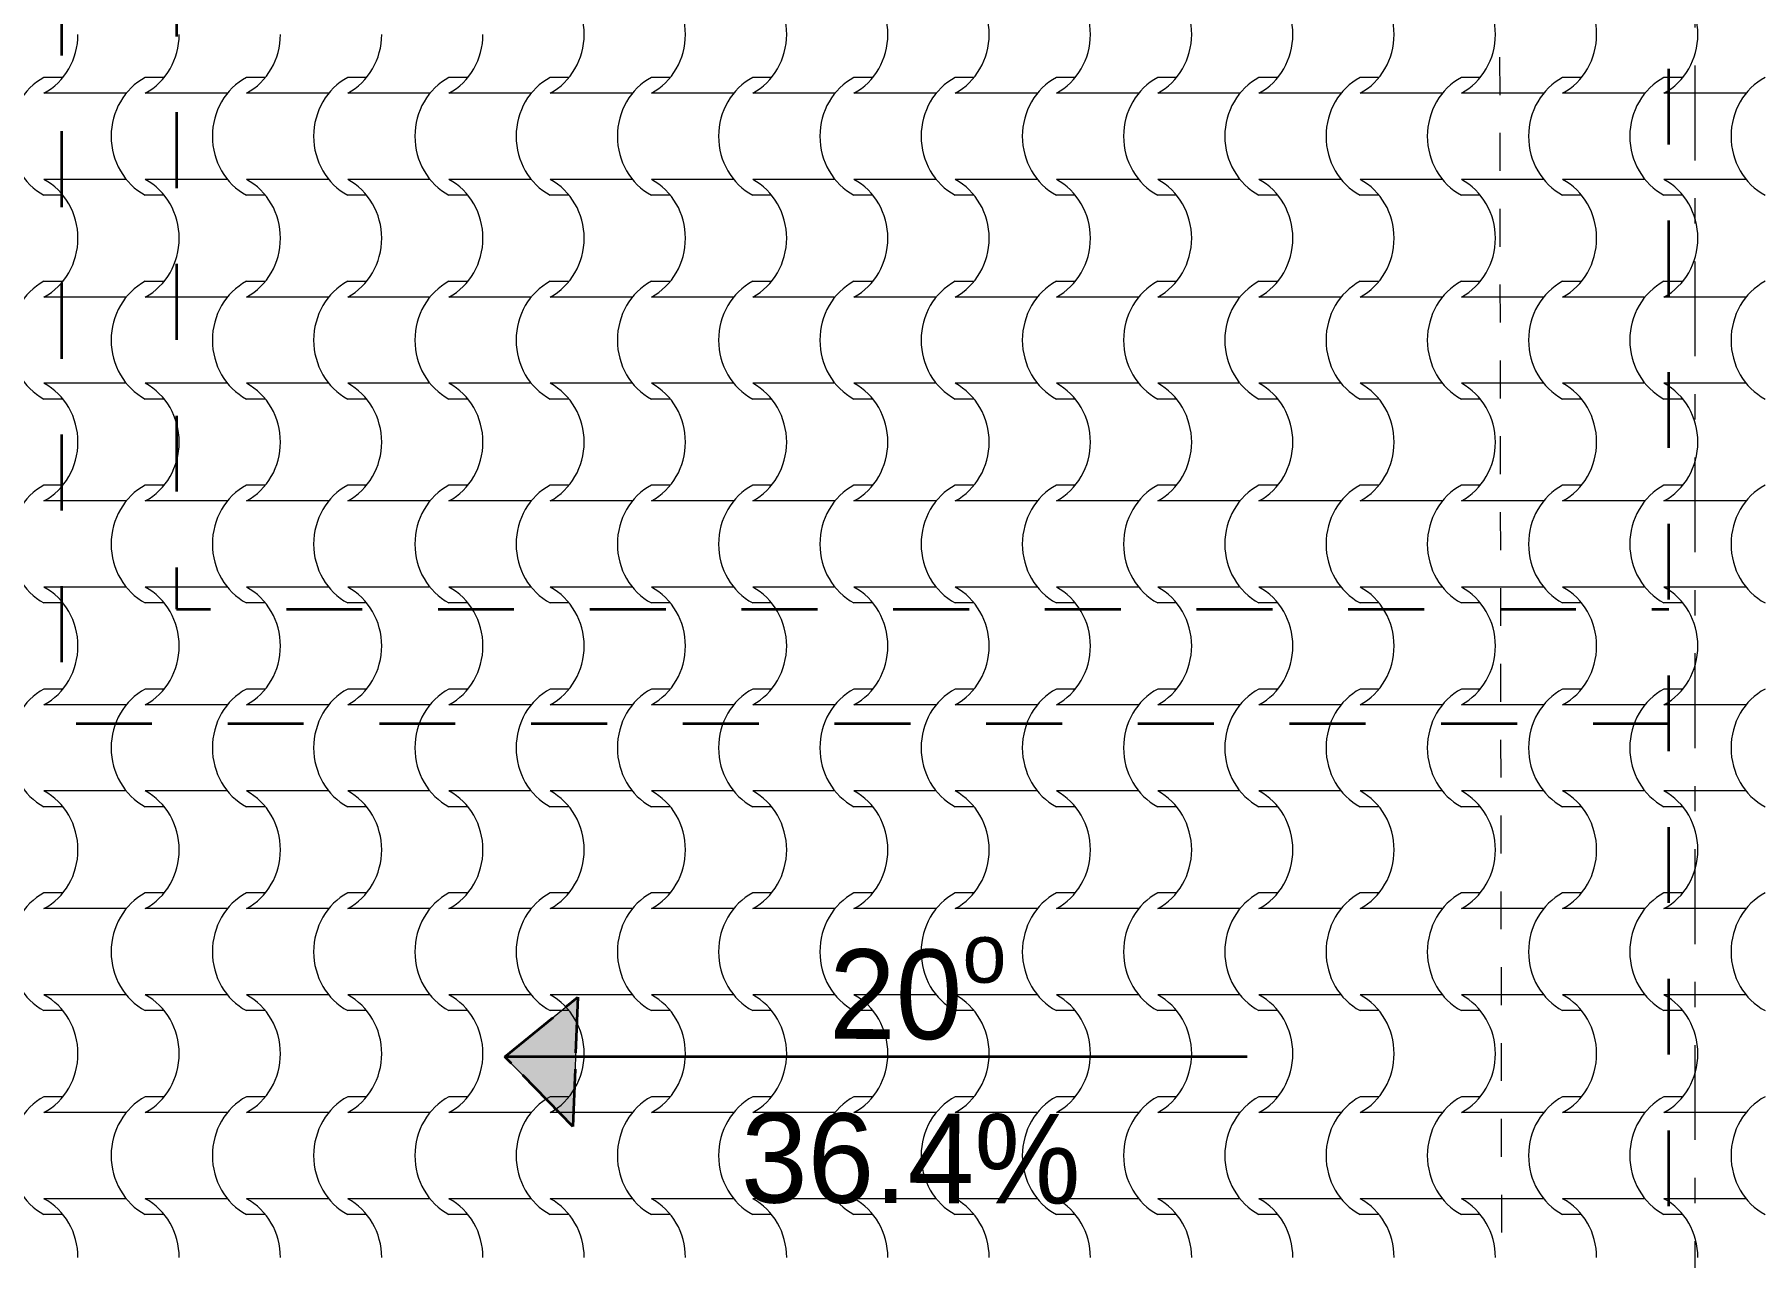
# Model space of a CAD drawing. Extents: x 1230 to 300706, y -1407 to 36108.
# Drawn here: x 241326 to 243728, y 7655 to 9362 of the extents above; entities that cross this region are included whole.
import ezdxf

# ---------------------------------------------------------------- set-up
doc = ezdxf.new("R2010")
doc.units = 0
doc.header["$LTSCALE"] = 5
doc.header["$MEASUREMENT"] = 0
doc.set_wipeout_variables(frame=1)
for name, pattern in [('- Двойно прекъснати линии', [1093.611073, 529.166651, -211.666656, 141.111112, -211.666656]), ('- Прекъснати линия', [423.333333, 211.666667, -211.666667]), ('- Скирити линии', [245, 200, -45]), ('Wipeout_Contour', [100000, 0, -100000])]:
    doc.linetypes.add(name, pattern=pattern)
for name, color, linetype, lineweight in [('1', 255, 'Continuous', 13), ('102', 254, 'Continuous', 15), ('41', 7, 'Continuous', 35), ('46', 9, 'Continuous', 35), ('85', 254, 'Continuous', 20)]:
    doc.layers.add(name, color=color, linetype=linetype, lineweight=lineweight)
doc.layers.add('65', color=7, linetype='Continuous', lineweight=20, true_color=0x4e4e4e)
doc.styles.add('GENERATED_STYLE_4', font='arial.ttf')

# ---------------------------------------------------------------- blocks, each defined once
blk = doc.blocks.new('*X43')
at = {"layer": '102', "color": 254, "linetype": 'Continuous', "lineweight": 15}
for p, q in [((112.308, 141.537), (111.781, 141.537)), ((115.133, 141.537), (114.606, 141.537)), ((117.959, 141.537), (117.432, 141.537)), ((120.784, 141.537), (120.257, 141.537)), ((123.609, 141.537), (123.083, 141.537)), ((126.435, 141.537), (125.908, 141.537)), ((129.26, 141.537), (128.733, 141.537)), ((132.086, 141.537), (131.559, 141.537)), ((134.911, 141.537), (134.384, 141.537)), ((137.736, 141.537), (137.21, 141.537)), ((140.562, 141.537), (140.035, 141.537)), ((143.387, 141.537), (142.86, 141.537)), ((146.212, 141.537), (145.686, 141.537)), ((149.038, 141.537), (148.511, 141.537)), ((151.863, 141.537), (151.336, 141.537)), ((154.689, 141.537), (154.162, 141.537)), ((157.514, 141.537), (156.987, 141.537)), ((112.927, 141.097), (111.781, 141.097)), ((114.073, 141.097), (112.927, 141.097)), ((115.752, 141.097), (114.606, 141.097)), ((116.898, 141.097), (115.752, 141.097)), ((118.578, 141.097), (117.432, 141.097)), ((119.723, 141.097), (118.578, 141.097)), ((121.403, 141.097), (120.257, 141.097)), ((122.549, 141.097), (121.403, 141.097)), ((124.228, 141.097), (123.083, 141.097)), ((125.374, 141.097), (124.228, 141.097)), ((127.054, 141.097), (125.908, 141.097)), ((128.2, 141.097), (127.054, 141.097)), ((129.879, 141.097), (128.733, 141.097)), ((131.025, 141.097), (129.879, 141.097)), ((132.705, 141.097), (131.559, 141.097)), ((133.85, 141.097), (132.705, 141.097)), ((135.53, 141.097), (134.384, 141.097)), ((136.676, 141.097), (135.53, 141.097)), ((138.355, 141.097), (137.21, 141.097)), ((139.501, 141.097), (138.355, 141.097)), ((141.181, 141.097), (140.035, 141.097)), ((142.327, 141.097), (141.181, 141.097)), ((144.006, 141.097), (142.86, 141.097)), ((145.152, 141.097), (144.006, 141.097)), ((146.832, 141.097), (145.686, 141.097)), ((147.977, 141.097), (146.832, 141.097)), ((149.657, 141.097), (148.511, 141.097)), ((150.803, 141.097), (149.657, 141.097)), ((152.482, 141.097), (151.336, 141.097)), ((153.628, 141.097), (152.482, 141.097)), ((155.308, 141.097), (154.162, 141.097)), ((156.454, 141.097), (155.308, 141.097)), ((158.133, 141.097), (156.987, 141.097)), ((159.279, 141.097), (158.133, 141.097)), ((112.927, 138.692), (111.781, 138.692)), ((114.073, 138.692), (112.927, 138.692)), ((115.752, 138.692), (114.606, 138.692)), ((116.898, 138.692), (115.752, 138.692)), ((118.578, 138.692), (117.432, 138.692)), ((119.723, 138.692), (118.578, 138.692)), ((121.403, 138.692), (120.257, 138.692)), ((122.549, 138.692), (121.403, 138.692)), ((124.228, 138.692), (123.083, 138.692)), ((125.374, 138.692), (124.228, 138.692)), ((127.054, 138.692), (125.908, 138.692)), ((128.2, 138.692), (127.054, 138.692)), ((129.879, 138.692), (128.733, 138.692)), ((131.025, 138.692), (129.879, 138.692)), ((132.705, 138.692), (131.559, 138.692)), ((133.85, 138.692), (132.705, 138.692)), ((135.53, 138.692), (134.384, 138.692)), ((136.676, 138.692), (135.53, 138.692)), ((138.355, 138.692), (137.21, 138.692)), ((139.501, 138.692), (138.355, 138.692)), ((141.181, 138.692), (140.035, 138.692)), ((142.327, 138.692), (141.181, 138.692)), ((144.006, 138.692), (142.86, 138.692)), ((145.152, 138.692), (144.006, 138.692)), ((146.832, 138.692), (145.686, 138.692)), ((147.977, 138.692), (146.832, 138.692)), ((149.657, 138.692), (148.511, 138.692)), ((150.803, 138.692), (149.657, 138.692)), ((152.482, 138.692), (151.336, 138.692)), ((153.628, 138.692), (152.482, 138.692)), ((155.308, 138.692), (154.162, 138.692)), ((156.454, 138.692), (155.308, 138.692)), ((158.133, 138.692), (156.987, 138.692)), ((159.279, 138.692), (158.133, 138.692)), ((112.308, 138.252), (111.781, 138.252)), ((115.133, 138.252), (114.606, 138.252)), ((117.959, 138.252), (117.432, 138.252)), ((120.784, 138.252), (120.257, 138.252)), ((123.609, 138.252), (123.083, 138.252)), ((126.435, 138.252), (125.908, 138.252)), ((129.26, 138.252), (128.733, 138.252)), ((132.086, 138.252), (131.559, 138.252)), ((134.911, 138.252), (134.384, 138.252)), ((137.736, 138.252), (137.21, 138.252)), ((140.562, 138.252), (140.035, 138.252)), ((143.387, 138.252), (142.86, 138.252)), ((146.212, 138.252), (145.686, 138.252)), ((149.038, 138.252), (148.511, 138.252)), ((151.863, 138.252), (151.336, 138.252)), ((154.689, 138.252), (154.162, 138.252)), ((157.514, 138.252), (156.987, 138.252)), ((112.308, 135.847), (111.781, 135.847)), ((115.133, 135.847), (114.606, 135.847)), ((117.959, 135.847), (117.432, 135.847)), ((120.784, 135.847), (120.257, 135.847)), ((123.609, 135.847), (123.083, 135.847)), ((126.435, 135.847), (125.908, 135.847)), ((129.26, 135.847), (128.733, 135.847)), ((132.086, 135.847), (131.559, 135.847)), ((134.911, 135.847), (134.384, 135.847)), ((137.736, 135.847), (137.21, 135.847)), ((140.562, 135.847), (140.035, 135.847)), ((143.387, 135.847), (142.86, 135.847)), ((146.212, 135.847), (145.686, 135.847)), ((149.038, 135.847), (148.511, 135.847)), ((151.863, 135.847), (151.336, 135.847)), ((154.689, 135.847), (154.162, 135.847)), ((157.514, 135.847), (156.987, 135.847)), ((112.927, 135.407), (111.781, 135.407)), ((114.073, 135.407), (112.927, 135.407)), ((115.752, 135.407), (114.606, 135.407)), ((116.898, 135.407), (115.752, 135.407)), ((118.578, 135.407), (117.432, 135.407)), ((119.723, 135.407), (118.578, 135.407)), ((121.403, 135.407), (120.257, 135.407)), ((122.549, 135.407), (121.403, 135.407)), ((124.228, 135.407), (123.083, 135.407)), ((125.374, 135.407), (124.228, 135.407)), ((127.054, 135.407), (125.908, 135.407)), ((128.2, 135.407), (127.054, 135.407)), ((129.879, 135.407), (128.733, 135.407)), ((131.025, 135.407), (129.879, 135.407)), ((132.705, 135.407), (131.559, 135.407)), ((133.85, 135.407), (132.705, 135.407)), ((135.53, 135.407), (134.384, 135.407)), ((136.676, 135.407), (135.53, 135.407)), ((138.355, 135.407), (137.21, 135.407)), ((139.501, 135.407), (138.355, 135.407)), ((141.181, 135.407), (140.035, 135.407)), ((142.327, 135.407), (141.181, 135.407)), ((144.006, 135.407), (142.86, 135.407)), ((145.152, 135.407), (144.006, 135.407)), ((146.832, 135.407), (145.686, 135.407)), ((147.977, 135.407), (146.832, 135.407)), ((149.657, 135.407), (148.511, 135.407)), ((150.803, 135.407), (149.657, 135.407)), ((152.482, 135.407), (151.336, 135.407)), ((153.628, 135.407), (152.482, 135.407)), ((155.308, 135.407), (154.162, 135.407)), ((156.454, 135.407), (155.308, 135.407)), ((158.133, 135.407), (156.987, 135.407)), ((159.279, 135.407), (158.133, 135.407)), ((112.927, 133.003), (111.781, 133.003)), ((114.073, 133.003), (112.927, 133.003)), ((115.752, 133.003), (114.606, 133.003)), ((116.898, 133.003), (115.752, 133.003)), ((118.578, 133.003), (117.432, 133.003)), ((119.723, 133.003), (118.578, 133.003)), ((121.403, 133.003), (120.257, 133.003)), ((122.549, 133.003), (121.403, 133.003)), ((124.228, 133.003), (123.083, 133.003)), ((125.374, 133.003), (124.228, 133.003)), ((127.054, 133.003), (125.908, 133.003)), ((128.2, 133.003), (127.054, 133.003)), ((129.879, 133.003), (128.733, 133.003)), ((131.025, 133.003), (129.879, 133.003)), ((132.705, 133.003), (131.559, 133.003)), ((133.85, 133.003), (132.705, 133.003)), ((135.53, 133.003), (134.384, 133.003)), ((136.676, 133.003), (135.53, 133.003)), ((138.355, 133.003), (137.21, 133.003)), ((139.501, 133.003), (138.355, 133.003)), ((141.181, 133.003), (140.035, 133.003)), ((142.327, 133.003), (141.181, 133.003)), ((144.006, 133.003), (142.86, 133.003)), ((145.152, 133.003), (144.006, 133.003)), ((146.832, 133.003), (145.686, 133.003)), ((147.977, 133.003), (146.832, 133.003)), ((149.657, 133.003), (148.511, 133.003)), ((150.803, 133.003), (149.657, 133.003)), ((152.482, 133.003), (151.336, 133.003)), ((153.628, 133.003), (152.482, 133.003)), ((155.308, 133.003), (154.162, 133.003)), ((156.454, 133.003), (155.308, 133.003)), ((158.133, 133.003), (156.987, 133.003)), ((159.279, 133.003), (158.133, 133.003)), ((112.308, 132.563), (111.781, 132.563)), ((115.133, 132.563), (114.606, 132.563)), ((117.959, 132.563), (117.432, 132.563)), ((120.784, 132.563), (120.257, 132.563)), ((123.609, 132.563), (123.083, 132.563)), ((126.435, 132.563), (125.908, 132.563)), ((129.26, 132.563), (128.733, 132.563)), ((132.086, 132.563), (131.559, 132.563)), ((134.911, 132.563), (134.384, 132.563)), ((137.736, 132.563), (137.21, 132.563)), ((140.562, 132.563), (140.035, 132.563)), ((143.387, 132.563), (142.86, 132.563)), ((146.212, 132.563), (145.686, 132.563)), ((149.038, 132.563), (148.511, 132.563)), ((151.863, 132.563), (151.336, 132.563)), ((154.689, 132.563), (154.162, 132.563)), ((157.514, 132.563), (156.987, 132.563)), ((112.308, 130.158), (111.781, 130.158)), ((112.927, 129.718), (111.781, 129.718)), ((114.073, 129.718), (112.927, 129.718)), ((115.133, 130.158), (114.606, 130.158)), ((115.752, 129.718), (114.606, 129.718)), ((116.898, 129.718), (115.752, 129.718)), ((117.959, 130.158), (117.432, 130.158)), ((118.578, 129.718), (117.432, 129.718)), ((119.723, 129.718), (118.578, 129.718)), ((120.784, 130.158), (120.257, 130.158)), ((121.403, 129.718), (120.257, 129.718)), ((122.549, 129.718), (121.403, 129.718)), ((123.609, 130.158), (123.083, 130.158)), ((124.228, 129.718), (123.083, 129.718)), ((125.374, 129.718), (124.228, 129.718)), ((126.435, 130.158), (125.908, 130.158)), ((127.054, 129.718), (125.908, 129.718)), ((128.2, 129.718), (127.054, 129.718)), ((129.26, 130.158), (128.733, 130.158)), ((129.879, 129.718), (128.733, 129.718)), ((131.025, 129.718), (129.879, 129.718)), ((132.086, 130.158), (131.559, 130.158)), ((132.705, 129.718), (131.559, 129.718)), ((133.85, 129.718), (132.705, 129.718)), ((134.911, 130.158), (134.384, 130.158)), ((135.53, 129.718), (134.384, 129.718)), ((136.676, 129.718), (135.53, 129.718)), ((137.736, 130.158), (137.21, 130.158)), ((138.355, 129.718), (137.21, 129.718)), ((139.501, 129.718), (138.355, 129.718)), ((140.562, 130.158), (140.035, 130.158)), ((141.181, 129.718), (140.035, 129.718)), ((142.327, 129.718), (141.181, 129.718)), ((143.387, 130.158), (142.86, 130.158)), ((144.006, 129.718), (142.86, 129.718)), ((145.152, 129.718), (144.006, 129.718)), ((146.212, 130.158), (145.686, 130.158)), ((146.832, 129.718), (145.686, 129.718)), ((147.977, 129.718), (146.832, 129.718)), ((149.038, 130.158), (148.511, 130.158)), ((149.657, 129.718), (148.511, 129.718)), ((150.803, 129.718), (149.657, 129.718)), ((151.863, 130.158), (151.336, 130.158)), ((152.482, 129.718), (151.336, 129.718)), ((153.628, 129.718), (152.482, 129.718)), ((154.689, 130.158), (154.162, 130.158)), ((155.308, 129.718), (154.162, 129.718)), ((156.454, 129.718), (155.308, 129.718)), ((157.514, 130.158), (156.987, 130.158)), ((158.133, 129.718), (156.987, 129.718)), ((159.279, 129.718), (158.133, 129.718)), ((112.927, 127.313), (111.781, 127.313)), ((114.073, 127.313), (112.927, 127.313)), ((115.752, 127.313), (114.606, 127.313)), ((116.898, 127.313), (115.752, 127.313)), ((118.578, 127.313), (117.432, 127.313)), ((119.723, 127.313), (118.578, 127.313)), ((121.403, 127.313), (120.257, 127.313)), ((122.549, 127.313), (121.403, 127.313)), ((124.228, 127.313), (123.083, 127.313)), ((125.374, 127.313), (124.228, 127.313)), ((127.054, 127.313), (125.908, 127.313)), ((128.2, 127.313), (127.054, 127.313)), ((129.879, 127.313), (128.733, 127.313)), ((131.025, 127.313), (129.879, 127.313)), ((132.705, 127.313), (131.559, 127.313)), ((133.85, 127.313), (132.705, 127.313)), ((135.53, 127.313), (134.384, 127.313)), ((136.676, 127.313), (135.53, 127.313)), ((138.355, 127.313), (137.21, 127.313)), ((139.501, 127.313), (138.355, 127.313)), ((141.181, 127.313), (140.035, 127.313)), ((142.327, 127.313), (141.181, 127.313)), ((144.006, 127.313), (142.86, 127.313)), ((145.152, 127.313), (144.006, 127.313)), ((146.832, 127.313), (145.686, 127.313)), ((147.977, 127.313), (146.832, 127.313)), ((149.657, 127.313), (148.511, 127.313)), ((150.803, 127.313), (149.657, 127.313)), ((152.482, 127.313), (151.336, 127.313)), ((153.628, 127.313), (152.482, 127.313)), ((155.308, 127.313), (154.162, 127.313)), ((156.454, 127.313), (155.308, 127.313)), ((158.133, 127.313), (156.987, 127.313)), ((159.279, 127.313), (158.133, 127.313)), ((112.308, 126.873), (111.781, 126.873)), ((115.133, 126.873), (114.606, 126.873)), ((117.959, 126.873), (117.432, 126.873)), ((120.784, 126.873), (120.257, 126.873)), ((123.609, 126.873), (123.083, 126.873)), ((126.435, 126.873), (125.908, 126.873)), ((129.26, 126.873), (128.733, 126.873)), ((132.086, 126.873), (131.559, 126.873)), ((134.911, 126.873), (134.384, 126.873)), ((137.736, 126.873), (137.21, 126.873)), ((140.562, 126.873), (140.035, 126.873)), ((143.387, 126.873), (142.86, 126.873)), ((146.212, 126.873), (145.686, 126.873)), ((149.038, 126.873), (148.511, 126.873)), ((151.863, 126.873), (151.336, 126.873)), ((154.689, 126.873), (154.162, 126.873)), ((157.514, 126.873), (156.987, 126.873)), ((112.308, 124.468), (111.781, 124.468)), ((115.133, 124.468), (114.606, 124.468)), ((117.959, 124.468), (117.432, 124.468)), ((120.784, 124.468), (120.257, 124.468)), ((123.609, 124.468), (123.083, 124.468)), ((126.435, 124.468), (125.908, 124.468)), ((129.26, 124.468), (128.733, 124.468)), ((132.086, 124.468), (131.559, 124.468)), ((134.911, 124.468), (134.384, 124.468)), ((137.736, 124.468), (137.21, 124.468)), ((140.562, 124.468), (140.035, 124.468)), ((143.387, 124.468), (142.86, 124.468)), ((146.212, 124.468), (145.686, 124.468)), ((149.038, 124.468), (148.511, 124.468)), ((151.863, 124.468), (151.336, 124.468)), ((154.689, 124.468), (154.162, 124.468)), ((157.514, 124.468), (156.987, 124.468)), ((112.927, 124.028), (111.781, 124.028)), ((114.073, 124.028), (112.927, 124.028)), ((115.752, 124.028), (114.606, 124.028)), ((116.898, 124.028), (115.752, 124.028)), ((118.578, 124.028), (117.432, 124.028)), ((119.723, 124.028), (118.578, 124.028)), ((121.403, 124.028), (120.257, 124.028)), ((122.549, 124.028), (121.403, 124.028)), ((124.228, 124.028), (123.083, 124.028)), ((125.374, 124.028), (124.228, 124.028)), ((127.054, 124.028), (125.908, 124.028)), ((128.2, 124.028), (127.054, 124.028)), ((129.879, 124.028), (128.733, 124.028)), ((131.025, 124.028), (129.879, 124.028)), ((132.705, 124.028), (131.559, 124.028)), ((133.85, 124.028), (132.705, 124.028)), ((135.53, 124.028), (134.384, 124.028)), ((136.676, 124.028), (135.53, 124.028)), ((138.355, 124.028), (137.21, 124.028)), ((139.501, 124.028), (138.355, 124.028)), ((141.181, 124.028), (140.035, 124.028)), ((142.327, 124.028), (141.181, 124.028)), ((144.006, 124.028), (142.86, 124.028)), ((145.152, 124.028), (144.006, 124.028)), ((146.832, 124.028), (145.686, 124.028)), ((147.977, 124.028), (146.832, 124.028)), ((149.657, 124.028), (148.511, 124.028)), ((150.803, 124.028), (149.657, 124.028)), ((152.482, 124.028), (151.336, 124.028)), ((153.628, 124.028), (152.482, 124.028)), ((155.308, 124.028), (154.162, 124.028)), ((156.454, 124.028), (155.308, 124.028)), ((158.133, 124.028), (156.987, 124.028)), ((159.279, 124.028), (158.133, 124.028)), ((112.927, 121.623), (111.781, 121.623)), ((114.073, 121.623), (112.927, 121.623)), ((115.752, 121.623), (114.606, 121.623)), ((116.898, 121.623), (115.752, 121.623)), ((118.578, 121.623), (117.432, 121.623)), ((119.723, 121.623), (118.578, 121.623)), ((121.403, 121.623), (120.257, 121.623)), ((122.549, 121.623), (121.403, 121.623)), ((124.228, 121.623), (123.083, 121.623)), ((125.374, 121.623), (124.228, 121.623)), ((127.054, 121.623), (125.908, 121.623)), ((128.2, 121.623), (127.054, 121.623)), ((129.879, 121.623), (128.733, 121.623)), ((131.025, 121.623), (129.879, 121.623)), ((132.705, 121.623), (131.559, 121.623)), ((133.85, 121.623), (132.705, 121.623)), ((135.53, 121.623), (134.384, 121.623)), ((136.676, 121.623), (135.53, 121.623)), ((138.355, 121.623), (137.21, 121.623)), ((139.501, 121.623), (138.355, 121.623)), ((141.181, 121.623), (140.035, 121.623)), ((142.327, 121.623), (141.181, 121.623)), ((144.006, 121.623), (142.86, 121.623)), ((145.152, 121.623), (144.006, 121.623)), ((146.832, 121.623), (145.686, 121.623)), ((147.977, 121.623), (146.832, 121.623)), ((149.657, 121.623), (148.511, 121.623)), ((150.803, 121.623), (149.657, 121.623)), ((152.482, 121.623), (151.336, 121.623)), ((153.628, 121.623), (152.482, 121.623)), ((155.308, 121.623), (154.162, 121.623)), ((156.454, 121.623), (155.308, 121.623)), ((158.133, 121.623), (156.987, 121.623)), ((159.279, 121.623), (158.133, 121.623)), ((112.308, 121.183), (111.781, 121.183)), ((115.133, 121.183), (114.606, 121.183)), ((117.959, 121.183), (117.432, 121.183)), ((120.784, 121.183), (120.257, 121.183)), ((123.609, 121.183), (123.083, 121.183)), ((126.435, 121.183), (125.908, 121.183)), ((129.26, 121.183), (128.733, 121.183)), ((132.086, 121.183), (131.559, 121.183)), ((134.911, 121.183), (134.384, 121.183)), ((137.736, 121.183), (137.21, 121.183)), ((140.562, 121.183), (140.035, 121.183)), ((143.387, 121.183), (142.86, 121.183)), ((146.212, 121.183), (145.686, 121.183)), ((149.038, 121.183), (148.511, 121.183)), ((151.863, 121.183), (151.336, 121.183)), ((154.689, 121.183), (154.162, 121.183)), ((157.514, 121.183), (156.987, 121.183)), ((112.308, 118.779), (111.781, 118.779)), ((115.133, 118.779), (114.606, 118.779)), ((117.959, 118.779), (117.432, 118.779)), ((120.784, 118.779), (120.257, 118.779)), ((123.609, 118.779), (123.083, 118.779)), ((126.435, 118.779), (125.908, 118.779)), ((129.26, 118.779), (128.733, 118.779)), ((132.086, 118.779), (131.559, 118.779)), ((134.911, 118.779), (134.384, 118.779)), ((137.736, 118.779), (137.21, 118.779)), ((140.562, 118.779), (140.035, 118.779)), ((143.387, 118.779), (142.86, 118.779)), ((146.212, 118.779), (145.686, 118.779)), ((149.038, 118.779), (148.511, 118.779)), ((151.863, 118.779), (151.336, 118.779)), ((154.689, 118.779), (154.162, 118.779)), ((157.514, 118.779), (156.987, 118.779)), ((112.927, 118.339), (111.781, 118.339)), ((114.073, 118.339), (112.927, 118.339)), ((115.752, 118.339), (114.606, 118.339)), ((116.898, 118.339), (115.752, 118.339)), ((118.578, 118.339), (117.432, 118.339)), ((119.723, 118.339), (118.578, 118.339)), ((121.403, 118.339), (120.257, 118.339)), ((122.549, 118.339), (121.403, 118.339)), ((124.228, 118.339), (123.083, 118.339)), ((125.374, 118.339), (124.228, 118.339)), ((127.054, 118.339), (125.908, 118.339)), ((128.2, 118.339), (127.054, 118.339)), ((129.879, 118.339), (128.733, 118.339)), ((131.025, 118.339), (129.879, 118.339)), ((132.705, 118.339), (131.559, 118.339)), ((133.85, 118.339), (132.705, 118.339)), ((135.53, 118.339), (134.384, 118.339)), ((136.676, 118.339), (135.53, 118.339)), ((138.355, 118.339), (137.21, 118.339)), ((139.501, 118.339), (138.355, 118.339)), ((141.181, 118.339), (140.035, 118.339)), ((142.327, 118.339), (141.181, 118.339)), ((144.006, 118.339), (142.86, 118.339)), ((145.152, 118.339), (144.006, 118.339)), ((146.832, 118.339), (145.686, 118.339)), ((147.977, 118.339), (146.832, 118.339)), ((149.657, 118.339), (148.511, 118.339)), ((150.803, 118.339), (149.657, 118.339)), ((152.482, 118.339), (151.336, 118.339)), ((153.628, 118.339), (152.482, 118.339)), ((155.308, 118.339), (154.162, 118.339)), ((156.454, 118.339), (155.308, 118.339)), ((158.133, 118.339), (156.987, 118.339)), ((159.279, 118.339), (158.133, 118.339)), ((112.927, 115.934), (111.781, 115.934)), ((114.073, 115.934), (112.927, 115.934)), ((115.752, 115.934), (114.606, 115.934)), ((116.898, 115.934), (115.752, 115.934)), ((118.578, 115.934), (117.432, 115.934)), ((119.723, 115.934), (118.578, 115.934)), ((121.403, 115.934), (120.257, 115.934)), ((122.549, 115.934), (121.403, 115.934)), ((124.228, 115.934), (123.083, 115.934)), ((125.374, 115.934), (124.228, 115.934)), ((127.054, 115.934), (125.908, 115.934)), ((128.2, 115.934), (127.054, 115.934)), ((129.879, 115.934), (128.733, 115.934)), ((131.025, 115.934), (129.879, 115.934)), ((132.705, 115.934), (131.559, 115.934)), ((133.85, 115.934), (132.705, 115.934)), ((135.53, 115.934), (134.384, 115.934)), ((136.676, 115.934), (135.53, 115.934)), ((138.355, 115.934), (137.21, 115.934)), ((139.501, 115.934), (138.355, 115.934)), ((141.181, 115.934), (140.035, 115.934)), ((142.327, 115.934), (141.181, 115.934)), ((144.006, 115.934), (142.86, 115.934)), ((145.152, 115.934), (144.006, 115.934)), ((146.832, 115.934), (145.686, 115.934)), ((147.977, 115.934), (146.832, 115.934)), ((149.657, 115.934), (148.511, 115.934)), ((150.803, 115.934), (149.657, 115.934)), ((152.482, 115.934), (151.336, 115.934)), ((153.628, 115.934), (152.482, 115.934)), ((155.308, 115.934), (154.162, 115.934)), ((156.454, 115.934), (155.308, 115.934)), ((158.133, 115.934), (156.987, 115.934)), ((159.279, 115.934), (158.133, 115.934)), ((112.308, 115.494), (111.781, 115.494)), ((115.133, 115.494), (114.606, 115.494)), ((117.959, 115.494), (117.432, 115.494)), ((120.784, 115.494), (120.257, 115.494)), ((123.609, 115.494), (123.083, 115.494)), ((126.435, 115.494), (125.908, 115.494)), ((129.26, 115.494), (128.733, 115.494)), ((132.086, 115.494), (131.559, 115.494)), ((134.911, 115.494), (134.384, 115.494)), ((137.736, 115.494), (137.21, 115.494)), ((140.562, 115.494), (140.035, 115.494)), ((143.387, 115.494), (142.86, 115.494)), ((146.212, 115.494), (145.686, 115.494)), ((149.038, 115.494), (148.511, 115.494)), ((151.863, 115.494), (151.336, 115.494)), ((154.689, 115.494), (154.162, 115.494)), ((157.514, 115.494), (156.987, 115.494)), ((112.308, 113.089), (111.781, 113.089)), ((115.133, 113.089), (114.606, 113.089)), ((117.959, 113.089), (117.432, 113.089)), ((120.784, 113.089), (120.257, 113.089)), ((123.609, 113.089), (123.083, 113.089)), ((126.435, 113.089), (125.908, 113.089)), ((129.26, 113.089), (128.733, 113.089)), ((132.086, 113.089), (131.559, 113.089)), ((134.911, 113.089), (134.384, 113.089)), ((137.736, 113.089), (137.21, 113.089)), ((140.562, 113.089), (140.035, 113.089)), ((143.387, 113.089), (142.86, 113.089)), ((146.212, 113.089), (145.686, 113.089)), ((149.038, 113.089), (148.511, 113.089)), ((151.863, 113.089), (151.336, 113.089)), ((154.689, 113.089), (154.162, 113.089)), ((157.514, 113.089), (156.987, 113.089)), ((112.927, 112.649), (111.781, 112.649)), ((114.073, 112.649), (112.927, 112.649)), ((115.752, 112.649), (114.606, 112.649)), ((116.898, 112.649), (115.752, 112.649)), ((118.578, 112.649), (117.432, 112.649)), ((119.723, 112.649), (118.578, 112.649)), ((121.403, 112.649), (120.257, 112.649)), ((122.549, 112.649), (121.403, 112.649)), ((124.228, 112.649), (123.083, 112.649)), ((125.374, 112.649), (124.228, 112.649)), ((127.054, 112.649), (125.908, 112.649)), ((128.2, 112.649), (127.054, 112.649)), ((129.879, 112.649), (128.733, 112.649)), ((131.025, 112.649), (129.879, 112.649)), ((132.705, 112.649), (131.559, 112.649)), ((133.85, 112.649), (132.705, 112.649)), ((135.53, 112.649), (134.384, 112.649)), ((136.676, 112.649), (135.53, 112.649)), ((138.355, 112.649), (137.21, 112.649)), ((139.501, 112.649), (138.355, 112.649)), ((141.181, 112.649), (140.035, 112.649)), ((142.327, 112.649), (141.181, 112.649)), ((144.006, 112.649), (142.86, 112.649)), ((145.152, 112.649), (144.006, 112.649)), ((146.832, 112.649), (145.686, 112.649)), ((147.977, 112.649), (146.832, 112.649)), ((149.657, 112.649), (148.511, 112.649)), ((150.803, 112.649), (149.657, 112.649)), ((152.482, 112.649), (151.336, 112.649)), ((153.628, 112.649), (152.482, 112.649)), ((155.308, 112.649), (154.162, 112.649)), ((156.454, 112.649), (155.308, 112.649)), ((158.133, 112.649), (156.987, 112.649)), ((159.279, 112.649), (158.133, 112.649)), ((112.927, 110.244), (111.781, 110.244)), ((114.073, 110.244), (112.927, 110.244)), ((115.752, 110.244), (114.606, 110.244)), ((116.898, 110.244), (115.752, 110.244)), ((118.578, 110.244), (117.432, 110.244)), ((119.723, 110.244), (118.578, 110.244)), ((121.403, 110.244), (120.257, 110.244)), ((122.549, 110.244), (121.403, 110.244)), ((124.228, 110.244), (123.083, 110.244)), ((125.374, 110.244), (124.228, 110.244)), ((127.054, 110.244), (125.908, 110.244)), ((128.2, 110.244), (127.054, 110.244)), ((129.879, 110.244), (128.733, 110.244)), ((131.025, 110.244), (129.879, 110.244)), ((132.705, 110.244), (131.559, 110.244)), ((133.85, 110.244), (132.705, 110.244)), ((135.53, 110.244), (134.384, 110.244)), ((136.676, 110.244), (135.53, 110.244)), ((138.355, 110.244), (137.21, 110.244)), ((139.501, 110.244), (138.355, 110.244)), ((141.181, 110.244), (140.035, 110.244)), ((142.327, 110.244), (141.181, 110.244)), ((144.006, 110.244), (142.86, 110.244)), ((145.152, 110.244), (144.006, 110.244)), ((146.832, 110.244), (145.686, 110.244)), ((147.977, 110.244), (146.832, 110.244)), ((149.657, 110.244), (148.511, 110.244)), ((150.803, 110.244), (149.657, 110.244)), ((152.482, 110.244), (151.336, 110.244)), ((153.628, 110.244), (152.482, 110.244)), ((155.308, 110.244), (154.162, 110.244)), ((156.454, 110.244), (155.308, 110.244)), ((158.133, 110.244), (156.987, 110.244)), ((159.279, 110.244), (158.133, 110.244)), ((112.308, 109.804), (111.781, 109.804)), ((115.133, 109.804), (114.606, 109.804)), ((117.959, 109.804), (117.432, 109.804)), ((120.784, 109.804), (120.257, 109.804)), ((123.609, 109.804), (123.083, 109.804)), ((126.435, 109.804), (125.908, 109.804)), ((129.26, 109.804), (128.733, 109.804)), ((132.086, 109.804), (131.559, 109.804)), ((134.911, 109.804), (134.384, 109.804)), ((137.736, 109.804), (137.21, 109.804)), ((140.562, 109.804), (140.035, 109.804)), ((143.387, 109.804), (142.86, 109.804)), ((146.212, 109.804), (145.686, 109.804)), ((149.038, 109.804), (148.511, 109.804)), ((151.863, 109.804), (151.336, 109.804)), ((154.689, 109.804), (154.162, 109.804)), ((157.514, 109.804), (156.987, 109.804))]:
    blk.add_line(p, q, dxfattribs=at)
for centre, major_axis, start_param, end_param in [((125.119, 142.734), (0, 1.849), 4.715365, 5.812147), ((127.945, 142.734), (0, 1.849), 4.715365, 5.812147), ((130.77, 142.734), (0, 1.849), 4.715365, 5.812147), ((133.595, 142.734), (0, 1.849), 4.715365, 5.812147), ((136.421, 142.734), (0, 1.849), 4.715365, 5.812147), ((139.246, 142.734), (0, 1.849), 4.715365, 5.812147), ((142.072, 142.734), (0, 1.849), 4.715365, 5.812147), ((144.897, 142.734), (0, 1.849), 4.715365, 5.812147), ((147.722, 142.734), (0, 1.849), 4.715365, 5.812147), ((150.548, 142.734), (0, 1.849), 4.715365, 5.812147), ((153.373, 142.734), (0, 1.849), 4.715365, 5.812147), ((156.199, 142.734), (0, 1.849), 4.715365, 5.812147), ((110.992, 142.745), (0, 1.849), 3.612631, 4.709413), ((113.818, 142.745), (0, 1.849), 3.612631, 4.709413), ((116.643, 142.745), (0, 1.849), 3.612631, 4.709413), ((119.469, 142.745), (0, 1.849), 3.612631, 4.709413), ((122.294, 142.745), (0, 1.849), 3.612631, 4.709413), ((125.119, 142.745), (0, 1.849), 3.612631, 4.709413), ((127.945, 142.745), (0, 1.849), 3.612631, 4.709413), ((130.77, 142.745), (0, 1.849), 3.612631, 4.709413), ((133.595, 142.745), (0, 1.849), 3.612631, 4.709413), ((136.421, 142.745), (0, 1.849), 3.612631, 4.709413), ((139.246, 142.745), (0, 1.849), 3.612631, 4.709413), ((142.072, 142.745), (0, 1.849), 3.612631, 4.709413), ((144.897, 142.745), (0, 1.849), 3.612631, 4.709413), ((147.722, 142.745), (0, 1.849), 3.612631, 4.709413), ((150.548, 142.745), (0, 1.849), 3.612631, 4.709413), ((153.373, 142.745), (0, 1.849), 3.612631, 4.709413), ((156.199, 142.745), (0, 1.849), 3.612631, 4.709413), ((112.557, 139.895), (0, 1.839), 0.466079, 2.675513), ((115.383, 139.895), (0, 1.839), 0.466079, 2.675513), ((118.208, 139.895), (0, 1.839), 0.466079, 2.675513), ((121.034, 139.895), (0, 1.839), 0.466079, 2.675513), ((123.859, 139.895), (0, 1.839), 0.466079, 2.675513), ((126.684, 139.895), (0, 1.839), 0.466079, 2.675513), ((129.51, 139.895), (0, 1.839), 0.466079, 2.675513), ((132.335, 139.895), (0, 1.839), 0.466079, 2.675513), ((135.161, 139.895), (0, 1.839), 0.466079, 2.675513), ((137.986, 139.895), (0, 1.839), 0.466079, 2.675513), ((140.811, 139.895), (0, 1.839), 0.466079, 2.675513), ((143.637, 139.895), (0, 1.839), 0.466079, 2.675513), ((146.462, 139.895), (0, 1.839), 0.466079, 2.675513), ((149.287, 139.895), (0, 1.839), 0.466079, 2.675513), ((152.113, 139.895), (0, 1.839), 0.466079, 2.675513), ((154.938, 139.895), (0, 1.839), 0.466079, 2.675513), ((157.764, 139.895), (0, 1.839), 0.466079, 2.675513), ((160.589, 139.895), (0, 1.839), 0.466079, 2.675513), ((110.992, 137.044), (0, 1.849), 4.715365, 5.812147), ((113.818, 137.044), (0, 1.849), 4.715365, 5.812147), ((116.643, 137.044), (0, 1.849), 4.715365, 5.812147), ((119.469, 137.044), (0, 1.849), 4.715365, 5.812147), ((122.294, 137.044), (0, 1.849), 4.715365, 5.812147), ((125.119, 137.044), (0, 1.849), 4.715365, 5.812147), ((127.945, 137.044), (0, 1.849), 4.715365, 5.812147), ((130.77, 137.044), (0, 1.849), 4.715365, 5.812147), ((133.595, 137.044), (0, 1.849), 4.715365, 5.812147), ((136.421, 137.044), (0, 1.849), 4.715365, 5.812147), ((139.246, 137.044), (0, 1.849), 4.715365, 5.812147), ((142.072, 137.044), (0, 1.849), 4.715365, 5.812147), ((144.897, 137.044), (0, 1.849), 4.715365, 5.812147), ((147.722, 137.044), (0, 1.849), 4.715365, 5.812147), ((150.548, 137.044), (0, 1.849), 4.715365, 5.812147), ((153.373, 137.044), (0, 1.849), 4.715365, 5.812147), ((156.199, 137.044), (0, 1.849), 4.715365, 5.812147), ((110.992, 137.055), (0, 1.849), 3.612631, 4.709413), ((113.818, 137.055), (0, 1.849), 3.612631, 4.709413), ((116.643, 137.055), (0, 1.849), 3.612631, 4.709413), ((119.469, 137.055), (0, 1.849), 3.612631, 4.709413), ((122.294, 137.055), (0, 1.849), 3.612631, 4.709413), ((125.119, 137.055), (0, 1.849), 3.612631, 4.709413), ((127.945, 137.055), (0, 1.849), 3.612631, 4.709413), ((130.77, 137.055), (0, 1.849), 3.612631, 4.709413), ((133.595, 137.055), (0, 1.849), 3.612631, 4.709413), ((136.421, 137.055), (0, 1.849), 3.612631, 4.709413), ((139.246, 137.055), (0, 1.849), 3.612631, 4.709413), ((142.072, 137.055), (0, 1.849), 3.612631, 4.709413), ((144.897, 137.055), (0, 1.849), 3.612631, 4.709413), ((147.722, 137.055), (0, 1.849), 3.612631, 4.709413), ((150.548, 137.055), (0, 1.849), 3.612631, 4.709413), ((153.373, 137.055), (0, 1.849), 3.612631, 4.709413), ((156.199, 137.055), (0, 1.849), 3.612631, 4.709413), ((112.557, 134.205), (0, 1.839), 0.466079, 2.675513), ((115.383, 134.205), (0, 1.839), 0.466079, 2.675513), ((118.208, 134.205), (0, 1.839), 0.466079, 2.675513), ((121.034, 134.205), (0, 1.839), 0.466079, 2.675513), ((123.859, 134.205), (0, 1.839), 0.466079, 2.675513), ((126.684, 134.205), (0, 1.839), 0.466079, 2.675513), ((129.51, 134.205), (0, 1.839), 0.466079, 2.675513), ((132.335, 134.205), (0, 1.839), 0.466079, 2.675513), ((135.161, 134.205), (0, 1.839), 0.466079, 2.675513), ((137.986, 134.205), (0, 1.839), 0.466079, 2.675513), ((140.811, 134.205), (0, 1.839), 0.466079, 2.675513), ((143.637, 134.205), (0, 1.839), 0.466079, 2.675513), ((146.462, 134.205), (0, 1.839), 0.466079, 2.675513), ((149.287, 134.205), (0, 1.839), 0.466079, 2.675513), ((152.113, 134.205), (0, 1.839), 0.466079, 2.675513), ((154.938, 134.205), (0, 1.839), 0.466079, 2.675513), ((157.764, 134.205), (0, 1.839), 0.466079, 2.675513), ((160.589, 134.205), (0, 1.839), 0.466079, 2.675513), ((110.992, 131.355), (0, 1.849), 4.715365, 5.812147), ((113.818, 131.355), (0, 1.849), 4.715365, 5.812147), ((116.643, 131.355), (0, 1.849), 4.715365, 5.812147), ((119.469, 131.355), (0, 1.849), 4.715365, 5.812147), ((122.294, 131.355), (0, 1.849), 4.715365, 5.812147), ((125.119, 131.355), (0, 1.849), 4.715365, 5.812147), ((127.945, 131.355), (0, 1.849), 4.715365, 5.812147), ((130.77, 131.355), (0, 1.849), 4.715365, 5.812147), ((133.595, 131.355), (0, 1.849), 4.715365, 5.812147), ((136.421, 131.355), (0, 1.849), 4.715365, 5.812147), ((139.246, 131.355), (0, 1.849), 4.715365, 5.812147), ((142.072, 131.355), (0, 1.849), 4.715365, 5.812147), ((144.897, 131.355), (0, 1.849), 4.715365, 5.812147), ((147.722, 131.355), (0, 1.849), 4.715365, 5.812147), ((150.548, 131.355), (0, 1.849), 4.715365, 5.812147), ((153.373, 131.355), (0, 1.849), 4.715365, 5.812147), ((156.199, 131.355), (0, 1.849), 4.715365, 5.812147), ((110.992, 131.366), (0, 1.849), 3.612631, 4.709413), ((113.818, 131.366), (0, 1.849), 3.612631, 4.709413), ((116.643, 131.366), (0, 1.849), 3.612631, 4.709413), ((119.469, 131.366), (0, 1.849), 3.612631, 4.709413), ((122.294, 131.366), (0, 1.849), 3.612631, 4.709413), ((125.119, 131.366), (0, 1.849), 3.612631, 4.709413), ((127.945, 131.366), (0, 1.849), 3.612631, 4.709413), ((130.77, 131.366), (0, 1.849), 3.612631, 4.709413), ((133.595, 131.366), (0, 1.849), 3.612631, 4.709413), ((136.421, 131.366), (0, 1.849), 3.612631, 4.709413), ((139.246, 131.366), (0, 1.849), 3.612631, 4.709413), ((142.072, 131.366), (0, 1.849), 3.612631, 4.709413), ((144.897, 131.366), (0, 1.849), 3.612631, 4.709413), ((147.722, 131.366), (0, 1.849), 3.612631, 4.709413), ((150.548, 131.366), (0, 1.849), 3.612631, 4.709413), ((153.373, 131.366), (0, 1.849), 3.612631, 4.709413), ((156.199, 131.366), (0, 1.849), 3.612631, 4.709413), ((112.557, 128.515), (0, 1.839), 0.466079, 2.675513), ((115.383, 128.515), (0, 1.839), 0.466079, 2.675513), ((118.208, 128.515), (0, 1.839), 0.466079, 2.675513), ((121.034, 128.515), (0, 1.839), 0.466079, 2.675513), ((123.859, 128.515), (0, 1.839), 0.466079, 2.675513), ((126.684, 128.515), (0, 1.839), 0.466079, 2.675513), ((129.51, 128.515), (0, 1.839), 0.466079, 2.675513), ((132.335, 128.515), (0, 1.839), 0.466079, 2.675513), ((135.161, 128.515), (0, 1.839), 0.466079, 2.675513), ((137.986, 128.515), (0, 1.839), 0.466079, 2.675513), ((140.811, 128.515), (0, 1.839), 0.466079, 2.675513), ((143.637, 128.515), (0, 1.839), 0.466079, 2.675513), ((146.462, 128.515), (0, 1.839), 0.466079, 2.675513), ((149.287, 128.515), (0, 1.839), 0.466079, 2.675513), ((152.113, 128.515), (0, 1.839), 0.466079, 2.675513), ((154.938, 128.515), (0, 1.839), 0.466079, 2.675513), ((157.764, 128.515), (0, 1.839), 0.466079, 2.675513), ((160.589, 128.515), (0, 1.839), 0.466079, 2.675513), ((110.992, 125.665), (0, 1.849), 4.715365, 5.812147), ((113.818, 125.665), (0, 1.849), 4.715365, 5.812147), ((116.643, 125.665), (0, 1.849), 4.715365, 5.812147), ((119.469, 125.665), (0, 1.849), 4.715365, 5.812147), ((122.294, 125.665), (0, 1.849), 4.715365, 5.812147), ((125.119, 125.665), (0, 1.849), 4.715365, 5.812147), ((127.945, 125.665), (0, 1.849), 4.715365, 5.812147), ((130.77, 125.665), (0, 1.849), 4.715365, 5.812147), ((133.595, 125.665), (0, 1.849), 4.715365, 5.812147), ((136.421, 125.665), (0, 1.849), 4.715365, 5.812147), ((139.246, 125.665), (0, 1.849), 4.715365, 5.812147), ((142.072, 125.665), (0, 1.849), 4.715365, 5.812147), ((144.897, 125.665), (0, 1.849), 4.715365, 5.812147), ((147.722, 125.665), (0, 1.849), 4.715365, 5.812147), ((150.548, 125.665), (0, 1.849), 4.715365, 5.812147), ((153.373, 125.665), (0, 1.849), 4.715365, 5.812147), ((156.199, 125.665), (0, 1.849), 4.715365, 5.812147), ((110.992, 125.676), (0, 1.849), 3.612631, 4.709413), ((113.818, 125.676), (0, 1.849), 3.612631, 4.709413), ((116.643, 125.676), (0, 1.849), 3.612631, 4.709413), ((119.469, 125.676), (0, 1.849), 3.612631, 4.709413), ((122.294, 125.676), (0, 1.849), 3.612631, 4.709413), ((125.119, 125.676), (0, 1.849), 3.612631, 4.709413), ((127.945, 125.676), (0, 1.849), 3.612631, 4.709413), ((130.77, 125.676), (0, 1.849), 3.612631, 4.709413), ((133.595, 125.676), (0, 1.849), 3.612631, 4.709413), ((136.421, 125.676), (0, 1.849), 3.612631, 4.709413), ((139.246, 125.676), (0, 1.849), 3.612631, 4.709413), ((142.072, 125.676), (0, 1.849), 3.612631, 4.709413), ((144.897, 125.676), (0, 1.849), 3.612631, 4.709413), ((147.722, 125.676), (0, 1.849), 3.612631, 4.709413), ((150.548, 125.676), (0, 1.849), 3.612631, 4.709413), ((153.373, 125.676), (0, 1.849), 3.612631, 4.709413), ((156.199, 125.676), (0, 1.849), 3.612631, 4.709413), ((112.557, 122.826), (0, 1.839), 0.466079, 2.675513), ((115.383, 122.826), (0, 1.839), 0.466079, 2.675513), ((118.208, 122.826), (0, 1.839), 0.466079, 2.675513), ((121.034, 122.826), (0, 1.839), 0.466079, 2.675513), ((123.859, 122.826), (0, 1.839), 0.466079, 2.675513), ((126.684, 122.826), (0, 1.839), 0.466079, 2.675513), ((129.51, 122.826), (0, 1.839), 0.466079, 2.675513), ((132.335, 122.826), (0, 1.839), 0.466079, 2.675513), ((135.161, 122.826), (0, 1.839), 0.466079, 2.675513), ((137.986, 122.826), (0, 1.839), 0.466079, 2.675513), ((140.811, 122.826), (0, 1.839), 0.466079, 2.675513), ((143.637, 122.826), (0, 1.839), 0.466079, 2.675513), ((146.462, 122.826), (0, 1.839), 0.466079, 2.675513), ((149.287, 122.826), (0, 1.839), 0.466079, 2.675513), ((152.113, 122.826), (0, 1.839), 0.466079, 2.675513), ((154.938, 122.826), (0, 1.839), 0.466079, 2.675513), ((157.764, 122.826), (0, 1.839), 0.466079, 2.675513), ((160.589, 122.826), (0, 1.839), 0.466079, 2.675513), ((110.992, 119.976), (0, 1.849), 4.715365, 5.812147), ((113.818, 119.976), (0, 1.849), 4.715365, 5.812147), ((116.643, 119.976), (0, 1.849), 4.715365, 5.812147), ((119.469, 119.976), (0, 1.849), 4.715365, 5.812147), ((122.294, 119.976), (0, 1.849), 4.715365, 5.812147), ((125.119, 119.976), (0, 1.849), 4.715365, 5.812147), ((127.945, 119.976), (0, 1.849), 4.715365, 5.812147), ((130.77, 119.976), (0, 1.849), 4.715365, 5.812147), ((133.595, 119.976), (0, 1.849), 4.715365, 5.812147), ((136.421, 119.976), (0, 1.849), 4.715365, 5.812147), ((139.246, 119.976), (0, 1.849), 4.715365, 5.812147), ((142.072, 119.976), (0, 1.849), 4.715365, 5.812147), ((144.897, 119.976), (0, 1.849), 4.715365, 5.812147), ((147.722, 119.976), (0, 1.849), 4.715365, 5.812147), ((150.548, 119.976), (0, 1.849), 4.715365, 5.812147), ((153.373, 119.976), (0, 1.849), 4.715365, 5.812147), ((156.199, 119.976), (0, 1.849), 4.715365, 5.812147), ((110.992, 119.987), (0, 1.849), 3.612631, 4.709413), ((113.818, 119.987), (0, 1.849), 3.612631, 4.709413), ((116.643, 119.987), (0, 1.849), 3.612631, 4.709413), ((119.469, 119.987), (0, 1.849), 3.612631, 4.709413), ((122.294, 119.987), (0, 1.849), 3.612631, 4.709413), ((125.119, 119.987), (0, 1.849), 3.612631, 4.709413), ((127.945, 119.987), (0, 1.849), 3.612631, 4.709413), ((130.77, 119.987), (0, 1.849), 3.612631, 4.709413), ((133.595, 119.987), (0, 1.849), 3.612631, 4.709413), ((136.421, 119.987), (0, 1.849), 3.612631, 4.709413), ((139.246, 119.987), (0, 1.849), 3.612631, 4.709413), ((142.072, 119.987), (0, 1.849), 3.612631, 4.709413), ((144.897, 119.987), (0, 1.849), 3.612631, 4.709413), ((147.722, 119.987), (0, 1.849), 3.612631, 4.709413), ((150.548, 119.987), (0, 1.849), 3.612631, 4.709413), ((153.373, 119.987), (0, 1.849), 3.612631, 4.709413), ((156.199, 119.987), (0, 1.849), 3.612631, 4.709413), ((112.557, 117.136), (0, 1.839), 0.466079, 2.675513), ((115.383, 117.136), (0, 1.839), 0.466079, 2.675513), ((118.208, 117.136), (0, 1.839), 0.466079, 2.675513), ((121.034, 117.136), (0, 1.839), 0.466079, 2.675513), ((123.859, 117.136), (0, 1.839), 0.466079, 2.675513), ((126.684, 117.136), (0, 1.839), 0.466079, 2.675513), ((129.51, 117.136), (0, 1.839), 0.466079, 2.675513), ((132.335, 117.136), (0, 1.839), 0.466079, 2.675513), ((135.161, 117.136), (0, 1.839), 0.466079, 2.675513), ((137.986, 117.136), (0, 1.839), 0.466079, 2.675513), ((140.811, 117.136), (0, 1.839), 0.466079, 2.675513), ((143.637, 117.136), (0, 1.839), 0.466079, 2.675513), ((146.462, 117.136), (0, 1.839), 0.466079, 2.675513), ((149.287, 117.136), (0, 1.839), 0.466079, 2.675513), ((152.113, 117.136), (0, 1.839), 0.466079, 2.675513), ((154.938, 117.136), (0, 1.839), 0.466079, 2.675513), ((157.764, 117.136), (0, 1.839), 0.466079, 2.675513), ((160.589, 117.136), (0, 1.839), 0.466079, 2.675513), ((110.992, 114.286), (0, 1.849), 4.715365, 5.812147), ((113.818, 114.286), (0, 1.849), 4.715365, 5.812147), ((116.643, 114.286), (0, 1.849), 4.715365, 5.812147), ((119.469, 114.286), (0, 1.849), 4.715365, 5.812147), ((122.294, 114.286), (0, 1.849), 4.715365, 5.812147), ((125.119, 114.286), (0, 1.849), 4.715365, 5.812147), ((127.945, 114.286), (0, 1.849), 4.715365, 5.812147), ((130.77, 114.286), (0, 1.849), 4.715365, 5.812147), ((133.595, 114.286), (0, 1.849), 4.715365, 5.812147), ((136.421, 114.286), (0, 1.849), 4.715365, 5.812147), ((139.246, 114.286), (0, 1.849), 4.715365, 5.812147), ((142.072, 114.286), (0, 1.849), 4.715365, 5.812147), ((144.897, 114.286), (0, 1.849), 4.715365, 5.812147), ((147.722, 114.286), (0, 1.849), 4.715365, 5.812147), ((150.548, 114.286), (0, 1.849), 4.715365, 5.812147), ((153.373, 114.286), (0, 1.849), 4.715365, 5.812147), ((156.199, 114.286), (0, 1.849), 4.715365, 5.812147), ((110.992, 114.297), (0, 1.849), 3.612631, 4.709413), ((113.818, 114.297), (0, 1.849), 3.612631, 4.709413), ((116.643, 114.297), (0, 1.849), 3.612631, 4.709413), ((119.469, 114.297), (0, 1.849), 3.612631, 4.709413), ((122.294, 114.297), (0, 1.849), 3.612631, 4.709413), ((125.119, 114.297), (0, 1.849), 3.612631, 4.709413), ((127.945, 114.297), (0, 1.849), 3.612631, 4.709413), ((130.77, 114.297), (0, 1.849), 3.612631, 4.709413), ((133.595, 114.297), (0, 1.849), 3.612631, 4.709413), ((136.421, 114.297), (0, 1.849), 3.612631, 4.709413), ((139.246, 114.297), (0, 1.849), 3.612631, 4.709413), ((142.072, 114.297), (0, 1.849), 3.612631, 4.709413), ((144.897, 114.297), (0, 1.849), 3.612631, 4.709413), ((147.722, 114.297), (0, 1.849), 3.612631, 4.709413), ((150.548, 114.297), (0, 1.849), 3.612631, 4.709413), ((153.373, 114.297), (0, 1.849), 3.612631, 4.709413), ((156.199, 114.297), (0, 1.849), 3.612631, 4.709413), ((112.557, 111.447), (0, 1.839), 0.466079, 2.675513), ((115.383, 111.447), (0, 1.839), 0.466079, 2.675513), ((118.208, 111.447), (0, 1.839), 0.466079, 2.675513), ((121.034, 111.447), (0, 1.839), 0.466079, 2.675513), ((123.859, 111.447), (0, 1.839), 0.466079, 2.675513), ((126.684, 111.447), (0, 1.839), 0.466079, 2.675513), ((129.51, 111.447), (0, 1.839), 0.466079, 2.675513), ((132.335, 111.447), (0, 1.839), 0.466079, 2.675513), ((135.161, 111.447), (0, 1.839), 0.466079, 2.675513), ((137.986, 111.447), (0, 1.839), 0.466079, 2.675513), ((140.811, 111.447), (0, 1.839), 0.466079, 2.675513), ((143.637, 111.447), (0, 1.839), 0.466079, 2.675513), ((146.462, 111.447), (0, 1.839), 0.466079, 2.675513), ((149.287, 111.447), (0, 1.839), 0.466079, 2.675513), ((152.113, 111.447), (0, 1.839), 0.466079, 2.675513), ((154.938, 111.447), (0, 1.839), 0.466079, 2.675513), ((157.764, 111.447), (0, 1.839), 0.466079, 2.675513), ((160.589, 111.447), (0, 1.839), 0.466079, 2.675513), ((110.992, 108.596), (0, 1.849), 4.715365, 5.812147), ((113.818, 108.596), (0, 1.849), 4.715365, 5.812147), ((116.643, 108.596), (0, 1.849), 4.715365, 5.812147), ((119.469, 108.596), (0, 1.849), 4.715365, 5.812147), ((122.294, 108.596), (0, 1.849), 4.715365, 5.812147), ((125.119, 108.596), (0, 1.849), 4.715365, 5.812147), ((127.945, 108.596), (0, 1.849), 4.715365, 5.812147), ((130.77, 108.596), (0, 1.849), 4.715365, 5.812147), ((133.595, 108.596), (0, 1.849), 4.715365, 5.812147), ((136.421, 108.596), (0, 1.849), 4.715365, 5.812147), ((139.246, 108.596), (0, 1.849), 4.715365, 5.812147), ((142.072, 108.596), (0, 1.849), 4.715365, 5.812147), ((144.897, 108.596), (0, 1.849), 4.715365, 5.812147), ((147.722, 108.596), (0, 1.849), 4.715365, 5.812147), ((150.548, 108.596), (0, 1.849), 4.715365, 5.812147), ((153.373, 108.596), (0, 1.849), 4.715365, 5.812147), ((156.199, 108.596), (0, 1.849), 4.715365, 5.812147)]:
    blk.add_ellipse(centre, major_axis=major_axis, ratio=0.939693, start_param=start_param, end_param=end_param, dxfattribs=at)

msp = doc.modelspace()

# ---------------------------------------------------------------- wipeouts: each hides what was drawn before it
at = {"color": 254, "linetype": 'Wipeout_Contour', "lineweight": 0, "ltscale": 1131.990195}
msp.add_wipeout([(239419.3, 7050.3), (245419.3, 7050.3), (246169.3, 7800.3), (246169.3, 13950.3), (239419.3, 13950.3)], dxfattribs=at)

# ---------------------------------------------------------------- next in the draw order: hatches: boundary and pattern name
at = {"layer": '1', "linetype": 'Continuous', "lineweight": 13, "true_color": 0x2b2b2b}
msp.add_hatch(color=250, dxfattribs=at).paths.add_polyline_path([(242077.6, 7838.5), (242084.6, 8018.8), (241982.8, 7935.5)])

# ---------------------------------------------------------------- next in the draw order: linework, layer by layer
at = {"layer": '1', "linetype": '- Двойно прекъснати линии', "lineweight": 13, "ltscale": 0.05}
msp.add_line((243643.9, 6726), (243643.9, 14150.5), dxfattribs=at)
at = {"layer": '1', "color": 250, "linetype": 'Continuous', "lineweight": 13, "true_color": 0x2b2b2b, "flags": 128}
msp.add_lwpolyline([(242077.6, 7838.5), (241982.8, 7935.5), (242084.6, 8018.8)], close=True, dxfattribs=at)
at = {"layer": '41', "color": 7, "linetype": '- Прекъснати линия', "lineweight": 35, "ltscale": 0.1, "flags": 128}
for points in [[(243607, 8400.3), (241364.7, 8400.3), (241364.7, 10100.3)], [(241524.7, 10100.3), (241524.7, 8560.3), (243607, 8560.3)]]:
    msp.add_lwpolyline(points, dxfattribs=at)
msp.add_lwpolyline([(243767, 10100.3), (243767, 7300.3), (243607, 7300.3), (243607, 10100.3)], close=True, dxfattribs=at)
at = {"layer": '41', "color": 7, "linetype": '- Скирити линии', "lineweight": 35, "ltscale": 0.1, "flags": 128}
msp.add_lwpolyline([(242077.6, 7838.5), (241982.8, 7935.5), (242084.6, 8018.8)], close=True, dxfattribs=at)
at = {"layer": '41', "color": 7, "linetype": 'Continuous', "lineweight": 35, "ltscale": 0.1, "flags": 128}
msp.add_lwpolyline([(243018.5, 7935.5), (241982.8, 7935.5)], dxfattribs=at)
at = {"layer": '85', "linetype": '- Прекъснати линия', "lineweight": 20, "ltscale": 0.05}
msp.add_line((243376.9, 5679.4), (243361.9, 15434.1), dxfattribs=at)

# ---------------------------------------------------------------- next in the draw order: block references
at = {"layer": '65', "color": 251, "linetype": 'Continuous', "lineweight": 20, "true_color": 0x4e4e4e, "xscale": 50.00002355911847, "yscale": 50.00002355911847, "zscale": 50.00002355911847}
msp.add_blockref('*X43', (235750.7, 2225.4), dxfattribs=at)

# ---------------------------------------------------------------- next in the draw order: texts
at = {"layer": '46', "color": 254, "linetype": 'Continuous', "lineweight": 35, "char_height": 125, "attachment_point": 5, "rotation": 359.7949, "style": 'GENERATED_STYLE_4'}
for s, insert in [('\\A1;{\\pqc;\\fCentury Gothic|b0|i0|c204|p34;20\\fCentury Gothic|b0|i0|c204|p34;\\A1{\\H.66x;\\Sо^  ;}}', (242558.9, 8022.9)), ('\\A1;{\\pqc;\\fCentury Gothic|b0|i0|c204|p34;36.4%}', (242549.3, 7793.1))]:
    msp.add_mtext(s, dxfattribs=dict(at, insert=insert))

doc.saveas('drawing.dxf')
